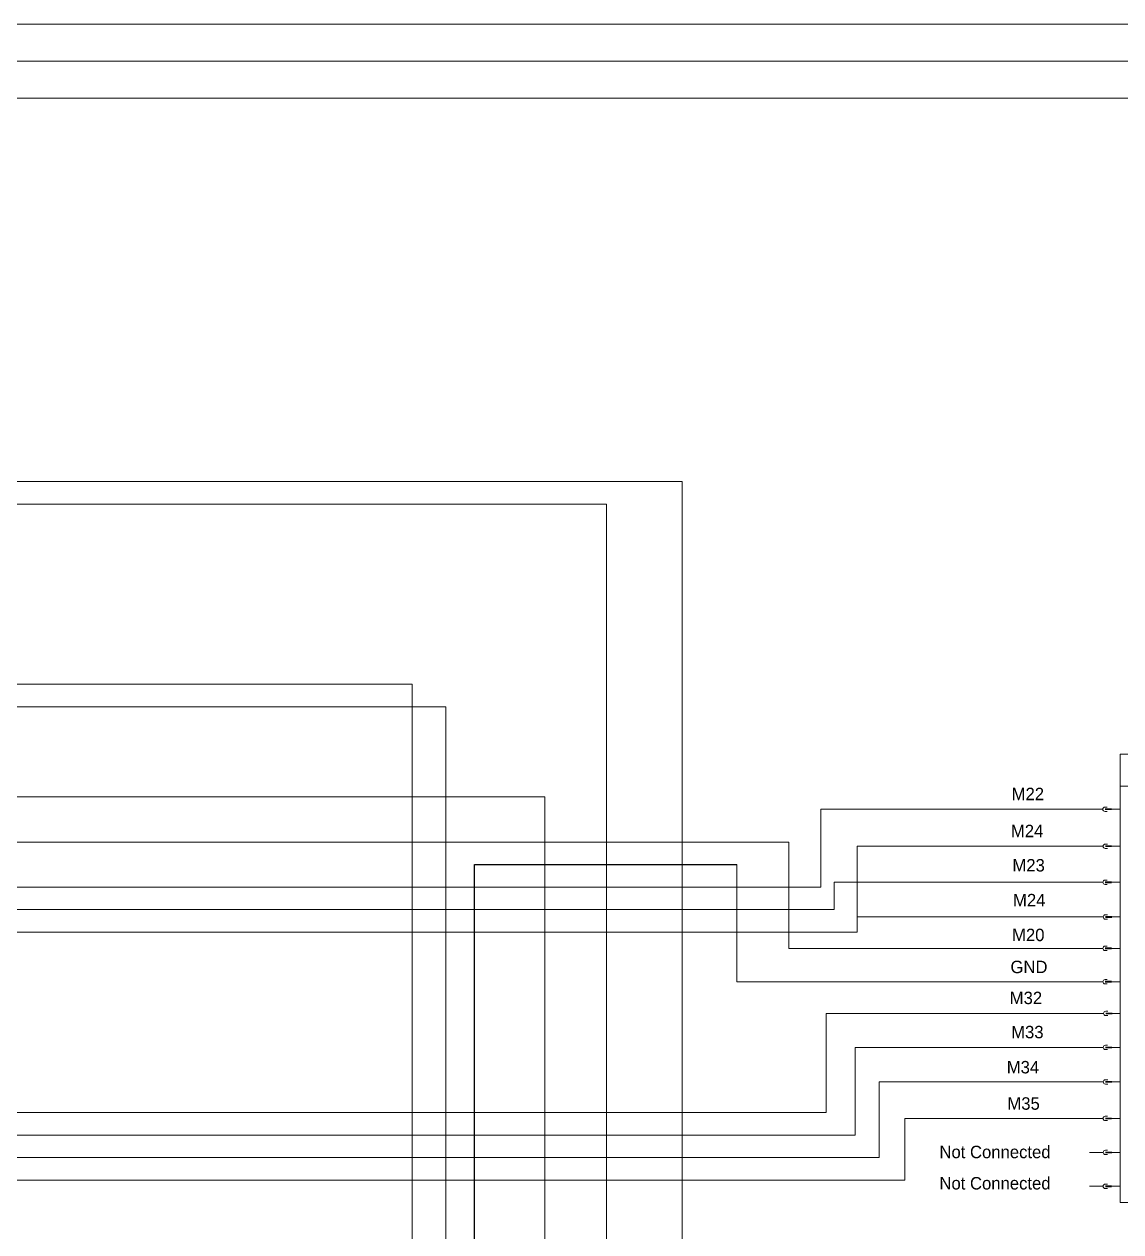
# Model space of a CAD drawing. Header units: inches. Extents: x 34 to 1574, y 72 to 573.
# Drawn here: x 1226.7 to 1435.9, y 253.7 to 484.1 of the extents above; entities that cross this region are included whole.
import ezdxf

# ---------------------------------------------------------------- set-up
doc = ezdxf.new("R2010")
doc.units = ezdxf.units.IN
doc.header["$MEASUREMENT"] = 0
doc.layers.add('PDF_Geometry', color=7, linetype='Continuous')
doc.layers.add('PDF_Text', color=7, linetype='Continuous')
doc.styles.add('PDF Century Gothic', font='GOTHIC.TTF')

msp = doc.modelspace()

# ---------------------------------------------------------------- linework, layer by layer
at = {"color": 114, "lineweight": 5, "true_color": 0x139b48}
msp.add_line((674.35, 484.12), (1511.27, 484.12), dxfattribs=at)
at = {"color": 2, "lineweight": 5}
msp.add_line((674.35, 477.04), (1504.32, 477.04), dxfattribs=at)
at = {"color": 152, "lineweight": 5, "true_color": 0x2776bb}
for p, q in [((674.35, 469.97), (1497.3, 469.97)), ((674.35, 392.55), (1337.76, 392.55)), ((1337.76, 392.55), (1337.76, 193.07))]:
    msp.add_line(p, q, dxfattribs=at)
at = {"color": 6, "lineweight": 5}
for p, q in [((674.35, 396.85), (1352.25, 396.85)), ((1352.25, 396.85), (1352.25, 212.95)), ((674.35, 328.05), (1372.61, 328.05)), ((1372.61, 328.05), (1372.61, 307.77)), ((1429.9, 307.77), (1372.61, 307.77))]:
    msp.add_line(p, q, dxfattribs=at)
at = {"color": 7, "lineweight": 5}
for p in [(674.35, 358.15), (1300.68, 129.91)]:
    msp.add_line(p, (1300.68, 358.15), dxfattribs=at)
at = {"color": 252, "lineweight": 5, "true_color": 0x939598}
for p in [(674.35, 353.85), (1307.12, 100.61)]:
    msp.add_line(p, (1307.12, 353.85), dxfattribs=at)
at = {"color": 30, "lineweight": 5, "true_color": 0xf8991e}
for p, q in [((674.35, 336.65), (1326.02, 336.65)), ((1326.02, 336.65), (1326.02, 146.32))]:
    msp.add_line(p, q, dxfattribs=at)
at = {"color": 30, "lineweight": 5}
for p, q in [((1378.67, 319.45), (1378.67, 334.31)), ((1429.89, 334.31), (1378.67, 334.31)), ((1381.26, 315.15), (1381.26, 320.37)), ((1429.9, 320.37), (1381.26, 320.37)), ((674.35, 319.45), (1378.67, 319.45)), ((674.35, 315.15), (1381.26, 315.15))]:
    msp.add_line(p, q, dxfattribs=at)
at = {"lineweight": 5}
for p, q in [((1429.89, 334.31), (1432.5, 334.31)), ((1432.92, 334.73), (1433.34, 334.73)), ((1434.18, 334.31), (1435.74, 334.31)), ((1432.92, 333.89), (1433.34, 333.89)), ((1429.93, 327.24), (1432.54, 327.24)), ((1432.96, 327.66), (1433.38, 327.66)), ((1434.22, 327.24), (1435.78, 327.24)), ((1432.96, 326.82), (1433.38, 326.82)), ((1429.9, 320.37), (1432.51, 320.37)), ((1432.93, 320.79), (1433.35, 320.79)), ((1434.19, 320.37), (1435.75, 320.37)), ((1432.93, 319.95), (1433.35, 319.95)), ((1429.96, 313.75), (1432.58, 313.75)), ((1432.99, 314.17), (1433.41, 314.17)), ((1434.25, 313.75), (1435.81, 313.75)), ((1432.99, 313.33), (1433.41, 313.33)), ((1429.9, 307.77), (1432.51, 307.77)), ((1432.93, 308.18), (1433.35, 308.18)), ((1432.93, 307.35), (1433.35, 307.35)), ((1434.19, 307.77), (1435.75, 307.77)), ((1429.9, 301.4), (1432.51, 301.4)), ((1432.93, 301.82), (1433.35, 301.82)), ((1432.93, 300.98), (1433.35, 300.98)), ((1434.19, 301.4), (1435.75, 301.4)), ((1430.02, 295.35), (1432.64, 295.35)), ((1433.06, 295.77), (1433.48, 295.77)), ((1434.32, 295.35), (1435.87, 295.35)), ((1433.06, 294.93), (1433.48, 294.93)), ((1429.96, 288.86), (1432.58, 288.86)), ((1432.99, 289.28), (1433.41, 289.28)), ((1432.99, 288.44), (1433.41, 288.44)), ((1434.25, 288.86), (1435.81, 288.86)), ((1429.97, 282.27), (1432.59, 282.27)), ((1433.01, 282.69), (1433.43, 282.69)), ((1433.01, 281.86), (1433.43, 281.86)), ((1434.27, 282.27), (1435.83, 282.27)), ((1429.93, 275.31), (1432.54, 275.31)), ((1432.96, 275.73), (1433.38, 275.73)), ((1432.96, 274.89), (1433.38, 274.89)), ((1434.22, 275.31), (1435.78, 275.31)), ((1429.95, 268.83), (1432.57, 268.83)), ((1432.99, 269.25), (1433.41, 269.25)), ((1432.99, 268.41), (1433.41, 268.41)), ((1434.24, 268.83), (1435.8, 268.83)), ((1432.96, 262.78), (1433.38, 262.78)), ((1429.93, 262.36), (1432.54, 262.36)), ((1432.96, 261.94), (1433.38, 261.94)), ((1434.22, 262.36), (1435.78, 262.36))]:
    msp.add_line(p, q, dxfattribs=at)
at = {"color": 8, "lineweight": 5}
for p, q in [((1429.93, 327.24), (1385.64, 327.24)), ((1385.64, 310.85), (1385.64, 327.24)), ((1429.96, 313.75), (1385.64, 313.75)), ((674.35, 310.85), (1385.64, 310.85))]:
    msp.add_line(p, q, dxfattribs=at)
at = {"color": 5}
for p, q in [((1312.61, 181.23), (1312.61, 323.75)), ((1312.61, 323.75), (1362.67, 323.75))]:
    msp.add_line(p, q, dxfattribs=at)
at = {"color": 5, "lineweight": 5}
for p in [(1362.67, 323.75), (1429.9, 301.4)]:
    msp.add_line(p, (1362.67, 301.4), dxfattribs=at)
at = {"color": 4, "lineweight": 5}
for p, q in [((1379.73, 276.45), (1379.73, 295.35)), ((1430.02, 295.35), (1379.73, 295.35)), ((674.35, 276.45), (1379.73, 276.45))]:
    msp.add_line(p, q, dxfattribs=at)
at = {"color": 67, "lineweight": 5, "true_color": 0x727430}
for p, q in [((1385.24, 272.15), (1385.24, 288.86)), ((1429.96, 288.86), (1385.24, 288.86)), ((674.35, 272.15), (1385.24, 272.15))]:
    msp.add_line(p, q, dxfattribs=at)
at = {"color": 217, "lineweight": 5, "true_color": 0x93278f}
for p, q in [((1389.81, 267.85), (1389.81, 282.27)), ((1429.97, 282.27), (1389.81, 282.27)), ((674.35, 267.85), (1389.81, 267.85))]:
    msp.add_line(p, q, dxfattribs=at)
at = {"color": 11, "lineweight": 5, "true_color": 0xf27172}
for p, q in [((1394.72, 263.55), (1394.72, 275.31)), ((1429.93, 275.31), (1394.72, 275.31)), ((674.35, 263.55), (1394.72, 263.55))]:
    msp.add_line(p, q, dxfattribs=at)
at = {"lineweight": 5}
for centre in [(1432.92, 334.31), (1432.96, 327.24), (1432.93, 320.37), (1432.99, 313.75), (1432.93, 307.77), (1432.93, 301.4), (1433.06, 295.35), (1432.99, 288.86), (1433.01, 282.27), (1432.96, 275.31), (1432.99, 268.83), (1432.96, 262.36)]:
    msp.add_arc(centre, 0.419, 90, 270, dxfattribs=at)
for points in [[(1434.18, 334.14), (1434.18, 334.48), (1432.92, 334.14), (1432.92, 334.48)], [(1434.22, 327.08), (1434.22, 327.41), (1432.96, 327.08), (1432.96, 327.41)], [(1434.19, 320.2), (1434.19, 320.54), (1432.93, 320.2), (1432.93, 320.54)], [(1434.25, 313.59), (1434.25, 313.92), (1432.99, 313.59), (1432.99, 313.92)], [(1434.19, 307.6), (1434.19, 307.93), (1432.93, 307.6), (1432.93, 307.93)], [(1434.19, 301.23), (1434.19, 301.57), (1432.93, 301.23), (1432.93, 301.57)], [(1434.32, 295.18), (1434.32, 295.52), (1433.06, 295.18), (1433.06, 295.52)], [(1434.25, 288.69), (1434.25, 289.03), (1432.99, 288.69), (1432.99, 289.03)], [(1434.27, 282.11), (1434.27, 282.44), (1433.01, 282.11), (1433.01, 282.44)], [(1434.22, 275.14), (1434.22, 275.48), (1432.96, 275.14), (1432.96, 275.48)], [(1434.24, 268.67), (1434.24, 269), (1432.99, 268.67), (1432.99, 269)], [(1434.22, 262.19), (1434.22, 262.52), (1432.96, 262.19), (1432.96, 262.52)]]:
    msp.add_trace(points, dxfattribs=at)
at = {"layer": 'PDF_Geometry', "lineweight": 5}
msp.add_line((1435.81, 344.83), (1435.81, 259.28), dxfattribs=at)
for points in [[(1435.81, 344.83), (1445.25, 344.83), (1445.25, 338.7), (1445.25, 330.66), (1445.25, 324.18), (1445.25, 317.7), (1445.25, 311.22), (1445.25, 305.09), (1445.25, 298.61), (1445.25, 292.19), (1445.25, 285.71), (1445.25, 279.23), (1445.25, 272.75), (1445.25, 266.06), (1445.25, 259.29)], [(1435.81, 338.7), (1454.82, 338.7), (1478.36, 338.7)], [(1435.81, 259.28), (1454.82, 259.28), (1478.36, 259.28)]]:
    msp.add_lwpolyline(points, dxfattribs=at)

# ---------------------------------------------------------------- texts
at = {"layer": 'PDF_Text', "lineweight": 5, "attachment_point": 7, "style": 'PDF Century Gothic'}
for s, insert, char_height in [('M22', (1415.1, 336.04), 2.378), ('M24', (1414.96, 328.98), 2.378), ('M23', (1415.25, 322.4), 2.378), ('M24', (1415.37, 315.78), 2.378), ('M20', (1415.18, 309.11), 2.378), ('GND', (1414.88, 303), 2.378), ('M32', (1414.73, 297.09), 2.378), ('M33', (1415.01, 290.57), 2.378), ('M34', (1414.17, 283.87), 2.378), ('M35', (1414.29, 276.94), 2.378), ('Not Connected', (1401.32, 267.69), 2.3783), ('Not Connected', (1401.32, 261.72), 2.3783)]:
    msp.add_mtext(s, dxfattribs=dict(at, insert=insert, char_height=char_height))

doc.saveas('drawing.dxf')
